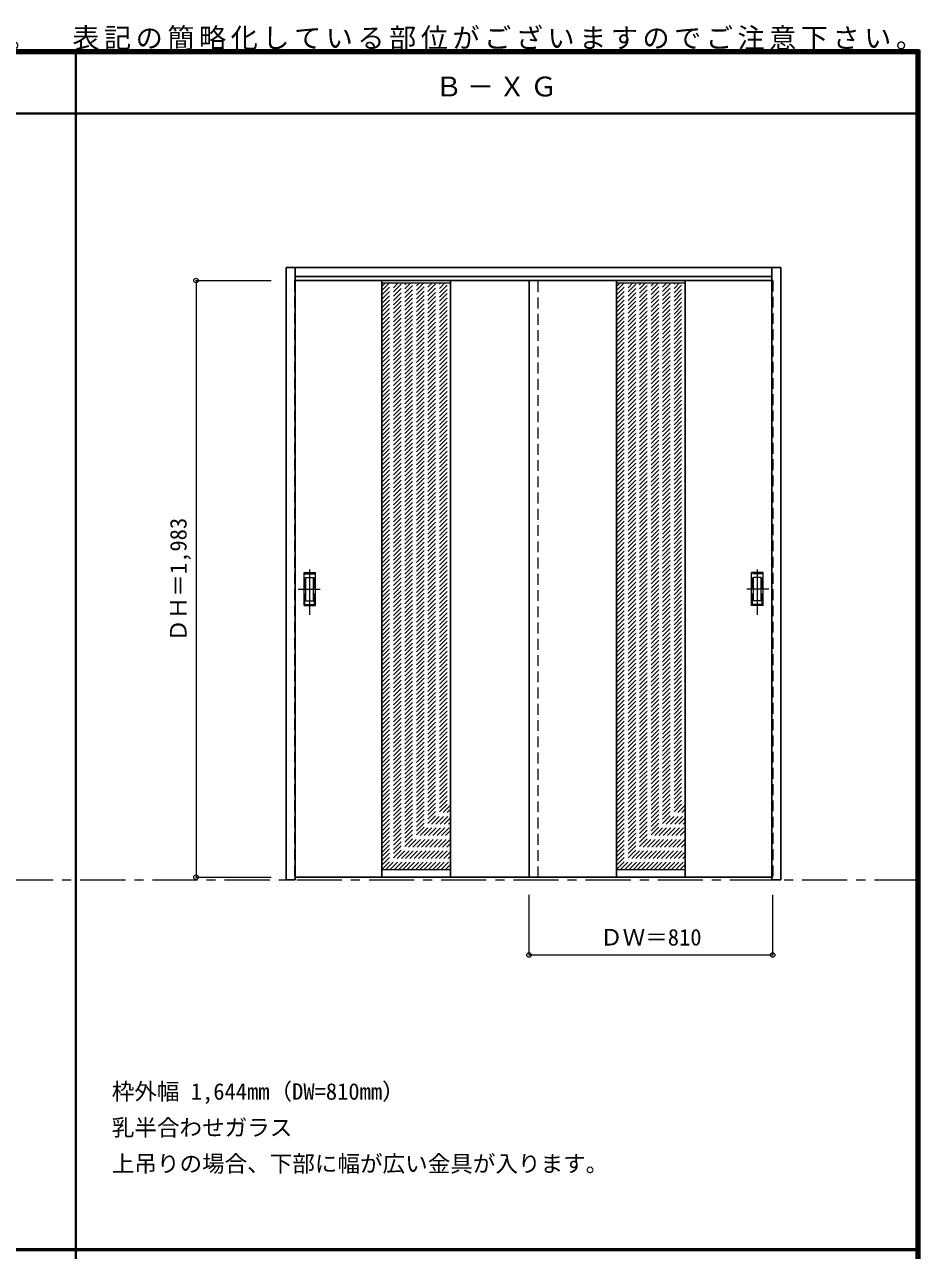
# Model space of a CAD drawing. Units: millimetres, scale not verified. Extents: x -6000 to 5700, y -4307 to 4260.
# Drawn here: x 2725 to 5700, y 186 to 4260 of the extents above; entities that cross this region are included whole.
import ezdxf
from ezdxf.enums import TextEntityAlignment as Align

# ---------------------------------------------------------------- set-up
doc = ezdxf.new("R2010")
doc.units = ezdxf.units.MM
doc.header["$LTSCALE"] = 30
doc.header["$PDMODE"] = 32
doc.header["$PDSIZE"] = 15
doc.linetypes.add('CHAIN1', pattern=[8, 5, -1, 1, -1])
doc.linetypes.add('DASHED1', pattern=[1.8, 1.2, -0.6])
for name, color, linetype, lineweight in [('0-1_通り芯', 7, 'CHAIN1', 18), ('0-2_扉', 4, 'DASHED1', 9), ('0-3_仕上げ', 3, 'Continuous', 25), ('0-4_枠', 3, 'Continuous', 25), ('0-6_引手', 7, 'Continuous', 18), ('0-B_寸法', 4, 'Continuous', 9), ('0-C_ハッチ', 4, 'DASHED1', 9), ('F-1_枠', 6, 'Continuous', 40)]:
    doc.layers.add(name, color=color, linetype=linetype, lineweight=lineweight)
doc.layers.add('0-A_文字', color=7, linetype='Continuous')
doc.styles.add('ＭＳ ゴシック', font='')
doc.styles.get('ＭＳ ゴシック').set_extended_font_data('MS Gothic')

msp = doc.modelspace()

# ---------------------------------------------------------------- linework, layer by layer
at = {"layer": '0-1_通り芯'}
msp.add_line((-5490, 1418), (5690, 1418), dxfattribs=at)
at = {"layer": '0-2_扉'}
for p, q in [((3622, 3409.5), (3622, 1426.5)), ((3625, 3409.5), (3622, 3409.5)), ((4432, 1426.5), (4432, 3409.5)), ((5209, 3409.5), (5212, 3409.5)), ((3622, 1426.5), (3625, 1426.5))]:
    msp.add_line(p, q, dxfattribs=at)
at = {"layer": '0-2_扉', "color": 3, "linetype": 'Continuous', "lineweight": 25}
for p, q in [((5209, 3409.5), (3625, 3409.5)), ((4402, 1426.5), (4402, 3409.5)), ((3625, 1426.5), (5209, 1426.5))]:
    msp.add_line(p, q, dxfattribs=at)
at = {"layer": '0-2_扉'}
msp.add_lwpolyline([(5212, 3409.5), (5212, 1426.5), (5209, 1426.5)], dxfattribs=at)
at = {"layer": '0-3_仕上げ'}
for p, q in [((3913, 3409.5), (3913, 1426.5)), ((4141, 3409.5), (4141, 1426.5)), ((4693, 3409.5), (4693, 1426.5)), ((4921, 3409.5), (4921, 1426.5))]:
    msp.add_line(p, q, dxfattribs=at)
at = {"layer": '0-3_仕上げ', "color": 7, "lineweight": 18}
for p, q in [((3913, 3401.5), (4141, 3401.5)), ((4693, 3401.5), (4921, 3401.5)), ((4141, 1450.5), (3913, 1450.5)), ((4921, 1450.5), (4693, 1450.5))]:
    msp.add_line(p, q, dxfattribs=at)
at = {"layer": '0-4_枠'}
for p, q in [((3595, 1418), (3595, 3453)), ((3595, 3453), (5239, 3453)), ((3625, 1418), (3625, 3453)), ((3625, 3423), (5209, 3423)), ((5209, 1427.04), (5209, 3453)), ((5239, 1418), (5239, 3453)), ((5209, 1426.7), (5209, 1427.04)), ((3625, 1418), (3595, 1418))]:
    msp.add_line(p, q, dxfattribs=at)
msp.add_lwpolyline([(5239, 1418), (5209, 1418), (5209, 1426.7)], dxfattribs=at)
at = {"layer": '0-6_引手', "linetype": 'CHAIN1'}
for p, q in [((3673, 2298.77), (3673, 2469.62)), ((5161, 2298.77), (5161, 2469.62)), ((3634.93, 2384), (3707.43, 2384)), ((5199.07, 2384), (5126.56, 2384))]:
    msp.add_line(p, q, dxfattribs=at)
at = {"layer": '0-6_引手'}
for p, q in [((3654, 2439), (3692, 2439)), ((3654, 2329), (3654, 2439)), ((3660.5, 2423), (3685.5, 2423)), ((3660.5, 2345), (3660.5, 2423)), ((3685.5, 2345), (3685.5, 2423)), ((3692, 2329), (3692, 2439)), ((5180, 2439), (5142, 2439)), ((5142, 2329), (5142, 2439)), ((5173.5, 2423), (5148.5, 2423)), ((5148.5, 2345), (5148.5, 2423)), ((5173.5, 2345), (5173.5, 2423)), ((5180, 2329), (5180, 2439)), ((3654, 2329), (3692, 2329)), ((3660.5, 2345), (3685.5, 2345)), ((5180, 2329), (5142, 2329)), ((5173.5, 2345), (5148.5, 2345))]:
    msp.add_line(p, q, dxfattribs=at)
at = {"layer": '0-6_引手', "linetype": 'DASHED1'}
for p, q in [((3689, 2333), (3689, 2435)), ((5145, 2333), (5145, 2435)), ((3657, 2333), (3689, 2333)), ((5177, 2333), (5145, 2333))]:
    msp.add_line(p, q, dxfattribs=at)
for points in [[(3657, 2333), (3657, 2435), (3689, 2435)], [(5177, 2333), (5177, 2435), (5145, 2435)]]:
    msp.add_lwpolyline(points, dxfattribs=at)
at = {"layer": '0-B_寸法'}
for p, q in [((3295, 3409.5), (3545, 3409.5)), ((3295, 3409.5), (3295, 1426.5)), ((3295, 1426.5), (3545, 1426.5)), ((4402, 1168), (4402, 1368)), ((5212, 1168), (5212, 1368)), ((4402, 1168), (5212, 1168))]:
    msp.add_line(p, q, dxfattribs=at)
at = {"layer": '0-B_寸法', "color": 7}
for p in [(3295, 3409.5), (3295, 1426.5), (4402, 1168), (5212, 1168)]:
    msp.add_point(p, dxfattribs=at)
at = {"layer": '0-C_ハッチ'}
for p, q in [((3913, 3177.78), (4136.71, 3401.5)), ((3913, 3191.93), (4122.57, 3401.5)), ((3913, 3206.07), (4108.43, 3401.5)), ((3913, 3220.21), (4094.29, 3401.5)), ((3913, 3234.35), (4080.15, 3401.5)), ((3913, 3248.5), (4066, 3401.5)), ((3913, 3262.64), (4051.86, 3401.5)), ((3913, 3276.78), (4037.72, 3401.5)), ((3913, 3290.92), (4023.58, 3401.5)), ((3913, 3305.06), (4009.44, 3401.5)), ((3913, 3319.21), (3995.29, 3401.5)), ((3913, 3333.35), (3981.15, 3401.5)), ((3913, 3347.49), (3967.01, 3401.5)), ((3913, 3361.63), (3952.87, 3401.5)), ((3913, 3375.77), (3938.72, 3401.5)), ((3913, 3389.92), (3924.58, 3401.5)), ((3913, 3163.64), (4141, 3391.64)), ((4693, 3177.78), (4916.71, 3401.5)), ((4693, 3191.93), (4902.57, 3401.5)), ((4693, 3206.07), (4888.43, 3401.5)), ((4693, 3220.21), (4874.29, 3401.5)), ((4693, 3234.35), (4860.15, 3401.5)), ((4693, 3248.5), (4846, 3401.5)), ((4693, 3262.64), (4831.86, 3401.5)), ((4693, 3276.78), (4817.72, 3401.5)), ((4693, 3290.92), (4803.58, 3401.5)), ((4693, 3305.06), (4789.44, 3401.5)), ((4693, 3319.21), (4775.29, 3401.5)), ((4693, 3333.35), (4761.15, 3401.5)), ((4693, 3347.49), (4747.01, 3401.5)), ((4693, 3361.63), (4732.87, 3401.5)), ((4693, 3375.77), (4718.72, 3401.5)), ((4693, 3389.92), (4704.58, 3401.5)), ((4693, 3163.64), (4921, 3391.64)), ((3913, 3149.5), (4141, 3377.5)), ((3913, 3135.36), (4141, 3363.36)), ((3913, 3121.22), (4141, 3349.22)), ((4693, 3149.5), (4921, 3377.5)), ((4693, 3135.36), (4921, 3363.36)), ((4693, 3121.22), (4921, 3349.22)), ((3913, 3107.07), (4141, 3335.07)), ((3913, 3092.93), (4141, 3320.93)), ((3913, 3078.79), (4141, 3306.79)), ((4693, 3107.07), (4921, 3335.07)), ((4693, 3092.93), (4921, 3320.93)), ((4693, 3078.79), (4921, 3306.79)), ((3913, 3064.65), (4141, 3292.65)), ((3913, 3050.51), (4141, 3278.51)), ((3913, 3036.36), (4141, 3264.36)), ((4693, 3064.65), (4921, 3292.65)), ((4693, 3050.51), (4921, 3278.51)), ((4693, 3036.36), (4921, 3264.36)), ((3913, 3022.22), (4141, 3250.22)), ((3913, 3008.08), (4141, 3236.08)), ((3913, 2993.94), (4141, 3221.94)), ((4693, 3022.22), (4921, 3250.22)), ((4693, 3008.08), (4921, 3236.08)), ((4693, 2993.94), (4921, 3221.94)), ((3913, 2979.79), (4141, 3207.79)), ((3913, 2965.65), (4141, 3193.65)), ((3913, 2951.51), (4141, 3179.51)), ((4693, 2979.79), (4921, 3207.79)), ((4693, 2965.65), (4921, 3193.65)), ((4693, 2951.51), (4921, 3179.51)), ((3913, 2937.37), (4141, 3165.37)), ((3913, 2923.23), (4141, 3151.23)), ((4693, 2937.37), (4921, 3165.37)), ((4693, 2923.23), (4921, 3151.23)), ((3913, 2909.08), (4141, 3137.08)), ((3913, 2894.94), (4141, 3122.94)), ((3913, 2880.8), (4141, 3108.8)), ((4693, 2909.08), (4921, 3137.08)), ((4693, 2894.94), (4921, 3122.94)), ((4693, 2880.8), (4921, 3108.8)), ((3913, 2866.66), (4141, 3094.66)), ((3913, 2852.52), (4141, 3080.52)), ((3913, 2838.37), (4141, 3066.37)), ((4693, 2866.66), (4921, 3094.66)), ((4693, 2852.52), (4921, 3080.52)), ((4693, 2838.37), (4921, 3066.37)), ((3913, 2824.23), (4141, 3052.23)), ((3913, 2810.09), (4141, 3038.09)), ((3913, 2795.95), (4141, 3023.95)), ((4693, 2824.23), (4921, 3052.23)), ((4693, 2810.09), (4921, 3038.09)), ((4693, 2795.95), (4921, 3023.95)), ((3913, 2781.81), (4141, 3009.81)), ((3913, 2767.66), (4141, 2995.66)), ((3913, 2753.52), (4141, 2981.52)), ((4693, 2781.81), (4921, 3009.81)), ((4693, 2767.66), (4921, 2995.66)), ((4693, 2753.52), (4921, 2981.52)), ((3913, 2739.38), (4141, 2967.38)), ((3913, 2725.24), (4141, 2953.24)), ((3913, 2711.09), (4141, 2939.09)), ((4693, 2739.38), (4921, 2967.38)), ((4693, 2725.24), (4921, 2953.24)), ((4693, 2711.09), (4921, 2939.09)), ((3913, 2696.95), (4141, 2924.95)), ((3913, 2682.81), (4141, 2910.81)), ((3913, 2668.67), (4141, 2896.67)), ((4693, 2696.95), (4921, 2924.95)), ((4693, 2682.81), (4921, 2910.81)), ((4693, 2668.67), (4921, 2896.67)), ((3913, 2654.53), (4141, 2882.53)), ((3913, 2640.38), (4141, 2868.38)), ((3913, 2626.24), (4141, 2854.24)), ((4693, 2654.53), (4921, 2882.53)), ((4693, 2640.38), (4921, 2868.38)), ((4693, 2626.24), (4921, 2854.24)), ((3913, 2612.1), (4141, 2840.1)), ((3913, 2597.96), (4141, 2825.96)), ((3913, 2583.82), (4141, 2811.82)), ((4693, 2612.1), (4921, 2840.1)), ((4693, 2597.96), (4921, 2825.96)), ((4693, 2583.82), (4921, 2811.82)), ((3913, 2569.67), (4141, 2797.67)), ((3913, 2555.53), (4141, 2783.53)), ((4693, 2569.67), (4921, 2797.67)), ((4693, 2555.53), (4921, 2783.53)), ((3913, 2541.39), (4141, 2769.39)), ((3913, 2527.25), (4141, 2755.25)), ((3913, 2513.1), (4141, 2741.1)), ((4693, 2541.39), (4921, 2769.39)), ((4693, 2527.25), (4921, 2755.25)), ((4693, 2513.1), (4921, 2741.1)), ((3913, 2498.96), (4141, 2726.96)), ((3913, 2484.82), (4141, 2712.82)), ((3913, 2470.68), (4141, 2698.68)), ((4693, 2498.96), (4921, 2726.96)), ((4693, 2484.82), (4921, 2712.82)), ((4693, 2470.68), (4921, 2698.68)), ((3913, 2456.54), (4141, 2684.54)), ((3913, 2442.39), (4141, 2670.39)), ((3913, 2428.25), (4141, 2656.25)), ((4693, 2456.54), (4921, 2684.54)), ((4693, 2442.39), (4921, 2670.39)), ((4693, 2428.25), (4921, 2656.25)), ((3913, 2414.11), (4141, 2642.11)), ((3913, 2399.97), (4141, 2627.97)), ((3913, 2385.83), (4141, 2613.83)), ((4693, 2414.11), (4921, 2642.11)), ((4693, 2399.97), (4921, 2627.97)), ((4693, 2385.83), (4921, 2613.83)), ((3913, 2371.68), (4141, 2599.68)), ((3913, 2357.54), (4141, 2585.54)), ((3913, 2343.4), (4141, 2571.4)), ((4693, 2371.68), (4921, 2599.68)), ((4693, 2357.54), (4921, 2585.54)), ((4693, 2343.4), (4921, 2571.4)), ((3913, 2329.26), (4141, 2557.26)), ((3913, 2315.11), (4141, 2543.11)), ((3913, 2300.97), (4141, 2528.97)), ((4693, 2329.26), (4921, 2557.26)), ((4693, 2315.11), (4921, 2543.11)), ((4693, 2300.97), (4921, 2528.97)), ((3913, 2286.83), (4141, 2514.83)), ((3913, 2272.69), (4141, 2500.69)), ((3913, 2258.55), (4141, 2486.55)), ((4693, 2286.83), (4921, 2514.83)), ((4693, 2272.69), (4921, 2500.69)), ((4693, 2258.55), (4921, 2486.55)), ((3913, 2244.4), (4141, 2472.4)), ((3913, 2230.26), (4141, 2458.26)), ((4693, 2244.4), (4921, 2472.4)), ((4693, 2230.26), (4921, 2458.26)), ((3913, 2216.12), (4141, 2444.12)), ((3913, 2201.98), (4141, 2429.98)), ((3913, 2187.84), (4141, 2415.84)), ((4693, 2216.12), (4921, 2444.12)), ((4693, 2201.98), (4921, 2429.98)), ((4693, 2187.84), (4921, 2415.84)), ((3913, 2173.69), (4141, 2401.69)), ((3913, 2159.55), (4141, 2387.55)), ((3913, 2145.41), (4141, 2373.41)), ((4693, 2173.69), (4921, 2401.69)), ((4693, 2159.55), (4921, 2387.55)), ((4693, 2145.41), (4921, 2373.41)), ((3913, 2131.27), (4141, 2359.27)), ((3913, 2117.12), (4141, 2345.12)), ((3913, 2102.98), (4141, 2330.98)), ((4693, 2131.27), (4921, 2359.27)), ((4693, 2117.12), (4921, 2345.12)), ((4693, 2102.98), (4921, 2330.98)), ((3913, 2088.84), (4141, 2316.84)), ((3913, 2074.7), (4141, 2302.7)), ((3913, 2060.56), (4141, 2288.56)), ((4693, 2088.84), (4921, 2316.84)), ((4693, 2074.7), (4921, 2302.7)), ((4693, 2060.56), (4921, 2288.56)), ((3913, 2046.41), (4141, 2274.41)), ((3913, 2032.27), (4141, 2260.27)), ((3913, 2018.13), (4141, 2246.13)), ((4693, 2046.41), (4921, 2274.41)), ((4693, 2032.27), (4921, 2260.27)), ((4693, 2018.13), (4921, 2246.13)), ((3913, 2003.99), (4141, 2231.99)), ((3913, 1989.85), (4141, 2217.85)), ((3913, 1975.7), (4141, 2203.7)), ((4693, 2003.99), (4921, 2231.99)), ((4693, 1989.85), (4921, 2217.85)), ((4693, 1975.7), (4921, 2203.7)), ((3913, 1961.56), (4141, 2189.56)), ((3913, 1947.42), (4141, 2175.42)), ((3913, 1933.28), (4141, 2161.28)), ((4693, 1961.56), (4921, 2189.56)), ((4693, 1947.42), (4921, 2175.42)), ((4693, 1933.28), (4921, 2161.28)), ((3913, 1919.13), (4141, 2147.13)), ((3913, 1904.99), (4141, 2132.99)), ((3913, 1890.85), (4141, 2118.85)), ((4693, 1919.13), (4921, 2147.13)), ((4693, 1904.99), (4921, 2132.99)), ((4693, 1890.85), (4921, 2118.85)), ((3913, 1876.71), (4141, 2104.71)), ((3913, 1862.57), (4141, 2090.57)), ((4693, 1876.71), (4921, 2104.71)), ((4693, 1862.57), (4921, 2090.57)), ((3913, 1848.42), (4141, 2076.42)), ((3913, 1834.28), (4141, 2062.28)), ((3913, 1820.14), (4141, 2048.14)), ((4693, 1848.42), (4921, 2076.42)), ((4693, 1834.28), (4921, 2062.28)), ((4693, 1820.14), (4921, 2048.14)), ((3913, 1806), (4141, 2034)), ((3913, 1791.86), (4141, 2019.86)), ((3913, 1777.71), (4141, 2005.71)), ((4693, 1806), (4921, 2034)), ((4693, 1791.86), (4921, 2019.86)), ((4693, 1777.71), (4921, 2005.71)), ((3913, 1763.57), (4141, 1991.57)), ((3913, 1749.43), (4141, 1977.43)), ((3913, 1735.29), (4141, 1963.29)), ((4693, 1763.57), (4921, 1991.57)), ((4693, 1749.43), (4921, 1977.43)), ((4693, 1735.29), (4921, 1963.29)), ((3913, 1721.14), (4141, 1949.14)), ((3913, 1707), (4141, 1935)), ((3913, 1692.86), (4141, 1920.86)), ((4693, 1721.14), (4921, 1949.14)), ((4693, 1707), (4921, 1935)), ((4693, 1692.86), (4921, 1920.86)), ((3913, 1678.72), (4141, 1906.72)), ((3913, 1664.58), (4141, 1892.58)), ((3913, 1650.43), (4141, 1878.43)), ((4693, 1678.72), (4921, 1906.72)), ((4693, 1664.58), (4921, 1892.58)), ((4693, 1650.43), (4921, 1878.43)), ((3913, 1636.29), (4141, 1864.29)), ((3913, 1622.15), (4141, 1850.15)), ((3913, 1608.01), (4141, 1836.01)), ((4693, 1636.29), (4921, 1864.29)), ((4693, 1622.15), (4921, 1850.15)), ((4693, 1608.01), (4921, 1836.01)), ((3913, 1593.87), (4141, 1821.87)), ((3913, 1579.72), (4141, 1807.72)), ((3913, 1565.58), (4141, 1793.58)), ((4693, 1593.87), (4921, 1821.87)), ((4693, 1579.72), (4921, 1807.72)), ((4693, 1565.58), (4921, 1793.58)), ((3913, 1551.44), (4141, 1779.44)), ((3913, 1537.3), (4141, 1765.3)), ((4693, 1551.44), (4921, 1779.44)), ((4693, 1537.3), (4921, 1765.3)), ((3913, 1523.16), (4141, 1751.16)), ((3913, 1509.01), (4141, 1737.01)), ((3913, 1494.87), (4141, 1722.87)), ((4693, 1523.16), (4921, 1751.16)), ((4693, 1509.01), (4921, 1737.01)), ((4693, 1494.87), (4921, 1722.87)), ((3913, 1480.73), (4141, 1708.73)), ((3913, 1466.59), (4141, 1694.59)), ((3913, 1452.44), (4141, 1680.44)), ((4693, 1480.73), (4921, 1708.73)), ((4693, 1466.59), (4921, 1694.59)), ((4693, 1452.44), (4921, 1680.44)), ((3925.2, 1450.5), (4141, 1666.3)), ((3939.34, 1450.5), (4141, 1652.16)), ((3953.48, 1450.5), (4141, 1638.02)), ((4705.2, 1450.5), (4921, 1666.3)), ((4719.34, 1450.5), (4921, 1652.16)), ((4733.48, 1450.5), (4921, 1638.02)), ((3967.62, 1450.5), (4141, 1623.88)), ((3981.77, 1450.5), (4141, 1609.73)), ((3995.91, 1450.5), (4141, 1595.59)), ((4747.62, 1450.5), (4921, 1623.88)), ((4761.77, 1450.5), (4921, 1609.73)), ((4775.91, 1450.5), (4921, 1595.59)), ((4010.05, 1450.5), (4141, 1581.45)), ((4024.19, 1450.5), (4141, 1567.31)), ((4038.33, 1450.5), (4141, 1553.17)), ((4790.05, 1450.5), (4921, 1581.45)), ((4804.19, 1450.5), (4921, 1567.31)), ((4818.33, 1450.5), (4921, 1553.17)), ((4052.48, 1450.5), (4141, 1539.02)), ((4066.62, 1450.5), (4141, 1524.88)), ((4080.76, 1450.5), (4141, 1510.74)), ((4832.48, 1450.5), (4921, 1539.02)), ((4846.62, 1450.5), (4921, 1524.88)), ((4860.76, 1450.5), (4921, 1510.74)), ((4094.9, 1450.5), (4141, 1496.6)), ((4109.04, 1450.5), (4141, 1482.45)), ((4123.19, 1450.5), (4141, 1468.31)), ((4874.9, 1450.5), (4921, 1496.6)), ((4889.04, 1450.5), (4921, 1482.45)), ((4903.19, 1450.5), (4921, 1468.31))]:
    msp.add_line(p, q, dxfattribs=at)
at = {"layer": 'F-1_枠'}
for p, q in [((-6000, 4175), (5700, 4175)), ((-6000, 4170), (5700, 4170)), ((-6000, 4165), (5700, 4165)), ((2895, -3790), (2895, 4175)), ((5690, 4175), (5690, -4205)), ((5695, 4175), (5695, -4205)), ((5700, 4175), (5700, -4205)), ((-6000, 3965), (5700, 3965)), ((-6000, 190.5), (5700, 190.5)), ((-6000, 187.5), (5700, 187.5))]:
    msp.add_line(p, q, dxfattribs=at)

# ---------------------------------------------------------------- texts
at = {"layer": '0-A_文字', "style": 'ＭＳ ゴシック'}
for s, p in [('枠外幅 1,644mm（DW=810mm）', (3015, 670.5)), ('乳半合わせガラス', (3015, 550.5)), ('上吊りの場合、下部に幅が広い金具が入ります。', (3015, 430.5))]:
    msp.add_text(s, height=54.99, dxfattribs=at).set_placement(p, align=Align.BOTTOM_LEFT)
at = {"layer": '0-A_文字', "char_height": 65.98, "attachment_point": 7, "style": 'ＭＳ ゴシック'}
for s, insert in [('\\T1.17;※本図は意匠確認用です。\u3000表記の簡略化している部位がございますのでご注意下さい。', (1515, 4175)), ('\\T1.17;Ｂ－ＸＧ', (4090, 4020))]:
    msp.add_mtext(s, dxfattribs=dict(at, insert=insert))
at = {"layer": '0-B_寸法', "color": 7, "style": 'ＭＳ ゴシック'}
msp.add_text('ＤＨ＝1,983', height=54.99, rotation=90, dxfattribs=at).set_placement((3280, 2208.75), align=Align.BOTTOM_LEFT)
msp.add_text('ＤＷ＝810', height=54.99, dxfattribs=at).set_placement((4638.25, 1183), align=Align.BOTTOM_LEFT)

doc.saveas('drawing.dxf')
